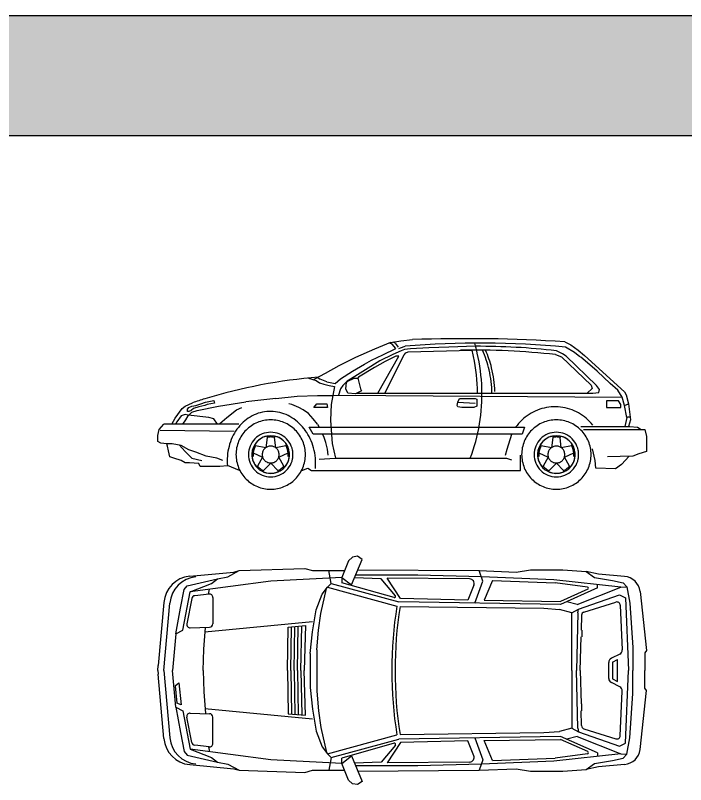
# Model space of a CAD drawing. Header units: millimetres. Extents: x 116290 to 180258, y 22146 to 121276.
# Drawn here: x 132585 to 138424, y 53265 to 59973 of the extents above; entities that cross this region are included whole.
import ezdxf

# ---------------------------------------------------------------- set-up
doc = ezdxf.new("R2010")
doc.units = ezdxf.units.MM
doc.layers.add('www.cad-blocks.net', color=7, linetype='Continuous')

# ---------------------------------------------------------------- blocks, each defined once
blk = doc.blocks.new('A$C4E5C221A')
for p, q in [((2026.7, 1279.3), (1888, 1219.9)), ((2026.7, 1279.3), (2116.9, 1294.9)), ((2067.6, 1274.8), (2051, 1283.5)), ((2067.6, 1274.8), (2093.4, 1237.8)), ((2116.9, 1294.9), (2218.3, 1304.3)), ((3545, 1285.9), (3597.9, 1259.5)), ((1888, 1219.9), (1723, 1147.3)), ((1960, 1171.6), (2074.3, 1226.6)), ((2042.9, 1264.7), (2020.5, 1273.7)), ((2074.3, 1226.6), (2042.9, 1264.7)), ((2099.3, 1226.5), (2116, 1233.5)), ((2116, 1233.5), (2154.8, 1247.3)), ((2148.7, 1217.2), (2119.1, 1206.7)), ((2202.8, 1223.6), (2148.7, 1217.2)), ((2180.5, 1198.1), (2737.3, 1213.3)), ((2361.7, 1233.1), (2202.8, 1223.6)), ((2536.6, 1239.5), (2361.7, 1233.1)), ((2768.5, 1246.1), (2536.6, 1239.5)), ((3630.9, 1193.5), (3551.6, 1239.7)), ((3597.9, 1259.5), (3661.5, 1213.3)), ((3661.5, 1213.3), (3716.7, 1167.1)), ((1723, 1147.3), (1577.8, 1074.6)), ((1861.3, 1124.6), (1960, 1171.6)), ((1916.5, 837), (2099.3, 1160.5)), ((2046.5, 1173.7), (1934.3, 1120.9)), ((1977.1, 837), (2147, 1173.1)), ((2072.9, 1160.5), (1980.5, 1114.3)), ((2119.1, 1206.7), (2046.5, 1173.7)), ((2099.3, 1160.5), (2072.9, 1160.5)), ((2147, 1173.1), (2159.9, 1190.2)), ((2159.9, 1190.2), (2180.5, 1198.1)), ((3465.8, 1173.7), (3518.6, 1153.9)), ((3525.2, 1180.3), (3472.4, 1206.7)), ((3518.6, 1153.9), (3776.4, 907.1)), ((3558.2, 1160.5), (3525.2, 1180.3)), ((3822.3, 903), (3558.2, 1160.5)), ((3677.1, 1153.9), (3630.9, 1193.5)), ((3828.9, 1028.4), (3683.7, 1153.9)), ((3716.7, 1167.1), (4066.6, 850.2)), ((1577.8, 1074.6), (1458.9, 1008.6)), ((1696.6, 1028.4), (1801.9, 1090.9)), ((1801.9, 1090.9), (1861.3, 1124.6)), ((1934.3, 1120.9), (1808.8, 1041.6)), ((1980.5, 1114.3), (1888, 1061.4)), ((1458.9, 1008.6), (1360.2, 956.8)), ((1591, 962.4), (1696.6, 1028.4)), ((1808.8, 1041.6), (1716.4, 982.2)), ((1888, 1061.4), (1749.7, 975.9)), ((3941.1, 922.8), (3828.9, 1028.4)), ((1313.7, 969), (1379.7, 949.2)), ((1379.7, 949.2), (1410.3, 928.7)), ((1395.1, 974.1), (1416, 959.7)), ((1472.1, 936), (1416, 959.7)), ((1544.8, 922.8), (1591, 962.4)), ((1650.4, 942.6), (1610.8, 903)), ((1643.8, 929.4), (1657, 942.6)), ((1716.4, 982.2), (1650.4, 942.6)), ((1657, 942.6), (1709.8, 969)), ((1709.8, 969), (1742.8, 969)), ((1749.7, 975.6), (1742.8, 969)), ((1742.8, 969), (1767.1, 876.6)), ((1410.3, 928.7), (1445.7, 916.2)), ((1445.7, 916.2), (1492, 903)), ((1472.1, 936), (1544.8, 922.8)), ((1492, 903), (1538.2, 896.4)), ((1538.2, 896.4), (1511.8, 738)), ((1591, 876.6), (1574.4, 818.7)), ((1610.8, 903), (1591, 876.6)), ((1637.2, 876.6), (1643.8, 929.4)), ((1657, 837), (1637.2, 876.6)), ((1767.1, 876.6), (1773.6, 856.8)), ((3785.4, 877.8), (3740.1, 837)), ((3776.4, 907.1), (3785.4, 877.8)), ((3848.7, 870), (3822.3, 903)), ((4007.1, 863.4), (3941.1, 922.8)), ((1029.8, 790.8), (1214.7, 810.6)), ((1214.7, 810.6), (1392.9, 817.2)), ((1392.9, 817.2), (1531.6, 817.2)), ((1531.6, 817.2), (1574.4, 818.7)), ((1574.4, 818.7), (4046.8, 804)), ((1723, 830.4), (1657, 837)), ((1756, 850.2), (1723, 830.4)), ((1734, 837), (3789.3, 837)), ((1773.6, 856.8), (1756, 850.2)), ((3789.3, 837), (3842.1, 843.6)), ((3842.1, 843.6), (3848.7, 870)), ((4046.8, 804), (4007.1, 863.4)), ((4066.6, 850.2), (4079.8, 823.8)), ((4079.8, 823.8), (4099.6, 744.6)), ((237.7, 724.8), (302.8, 754.5)), ((330.1, 731.4), (376.3, 744.6)), ((376.3, 744.6), (415.9, 757.8)), ((429.1, 738), (409.3, 731.4)), ((415.9, 757.8), (487.7, 774)), ((495.1, 751.2), (429.1, 738)), ((487.7, 774), (495.1, 751.2)), ((528.1, 724.8), (766.3, 762.1)), ((1029.8, 790.8), (766.3, 762.1)), ((1168.5, 738), (1142.1, 744.6)), ((1227.9, 711.6), (1168.5, 738)), ((1358.8, 711.6), (1386.3, 744.6)), ((1386.3, 744.6), (1472.1, 744.6)), ((1472.1, 744.6), (1478.8, 711.6)), ((1511.8, 738), (1505, 600.7)), ((2607.6, 731.4), (2614.2, 757.8)), ((2614.2, 757.8), (2627.4, 790.8)), ((2614.2, 757.8), (2766.1, 751.2)), ((2627.4, 790.8), (2766.1, 790.8)), ((2766.1, 790.8), (2779.3, 784.2)), ((2779.3, 784.2), (2779.3, 724.8)), ((3908.1, 771), (3908.1, 711.6)), ((4013.7, 771), (3908.1, 771)), ((4033.6, 738), (4013.7, 771)), ((4033.6, 711.6), (4033.6, 738)), ((4066.6, 731.4), (4046.8, 804)), ((4066.6, 731.4), (4099.6, 744.6)), ((4099.6, 744.6), (4119.4, 606)), ((151.8, 619.2), (211.3, 705)), ((211.3, 705), (237.7, 724.8)), ((257.5, 698.4), (270.7, 711.6)), ((257.5, 678.6), (257.5, 698.4)), ((270.7, 678.6), (257.5, 678.6)), ((264.1, 639), (297.1, 672)), ((270.7, 711.6), (297.1, 724.8)), ((290.5, 685.2), (270.7, 678.6)), ((310.3, 705), (290.5, 685.2)), ((297.1, 724.8), (330.1, 731.4)), ((297.1, 672), (343.3, 685.2)), ((356.5, 718.2), (310.3, 705)), ((343.3, 685.2), (528.1, 724.8)), ((409.3, 731.4), (356.5, 718.2)), ((600.7, 625.8), (686.6, 691.8)), ((686.6, 691.8), (732.8, 711.6)), ((1267.5, 691.8), (1227.9, 711.6)), ((1313.7, 658.8), (1267.5, 691.8)), ((1478.8, 711.6), (1358.8, 711.6)), ((2614.2, 718.2), (2607.6, 731.4)), ((2649.7, 711.6), (2614.2, 718.2)), ((2752.9, 711.6), (2649.7, 711.6)), ((2779.3, 724.8), (2752.9, 711.6)), ((3908.1, 711.6), (4033.6, 711.6)), ((4086.4, 625.8), (4066.6, 731.4)), ((121.7, 566.4), (151.8, 619.2)), ((204.6, 639), (165, 586.2)), ((237.7, 652.2), (204.6, 639)), ((217.9, 566.4), (244.3, 606)), ((264.1, 645.6), (237.7, 652.2)), ((244.3, 606), (264.1, 639)), ((444.1, 624), (264.1, 645.6)), ((488.5, 612.6), (444.1, 624)), ((521.5, 566.4), (488.5, 612.6)), ((541.3, 573), (600.7, 625.8)), ((1353.3, 612.6), (1313.7, 658.8)), ((1392.9, 566.4), (1353.3, 612.6)), ((4086.4, 625.8), (4068.1, 546.6)), ((4093, 632.4), (4119.4, 632.4)), ((4119.4, 606), (4101.5, 546.6)), ((13.2, 520.2), (52.8, 566.4)), ((706.4, 566.4), (52.8, 566.4)), ((165, 586.2), (155.1, 566.4)), ((1320.3, 540), (3195.2, 540)), ((1353.3, 480.6), (1320.3, 540)), ((1392.9, 566.4), (1406.1, 540)), ((1505, 600.7), (1510.1, 518.9)), ((3195.2, 540), (3175.4, 480.6)), ((3684.4, 546.6), (4112.8, 546.6)), ((4112.8, 546.6), (4178.8, 540)), ((4178.8, 540), (4211.8, 520.2)), ((0, 467.4), (13.2, 520.2)), ((19.8, 513.6), (666.8, 507)), ((3175.4, 480.6), (1353.3, 480.6)), ((1445.7, 460.8), (1435.8, 480.6)), ((1510.1, 518.9), (1520.3, 398.8)), ((3043.3, 348.6), (3083.3, 480.6)), ((3707.9, 520.2), (4244.8, 520.2)), ((4244.8, 520.2), (4258, 460.8)), ((0, 414.6), (0, 467.4)), ((26.4, 401.4), (0, 414.6)), ((951.8, 452.1), (940.2, 362.1)), ((949.5, 462.8), (951.8, 452.1)), ((1017.7, 462.8), (1015.5, 452.1)), ((1027, 362.1), (1015.5, 452.1)), ((1465.5, 408), (1445.7, 460.8)), ((1478.8, 348.6), (1465.5, 408)), ((3440.6, 452.1), (3429, 362.1)), ((3438.3, 462.8), (3440.6, 452.1)), ((3506.5, 462.8), (3504.3, 452.1)), ((3515.8, 362.1), (3504.3, 452.1)), ((4258, 460.8), (4258, 394.8)), ((79.2, 394.8), (26.4, 401.4)), ((125.4, 394.8), (72.6, 394.8)), ((85.8, 375), (79.2, 394.8)), ((92.4, 335.3), (85.8, 375)), ((204.6, 381.6), (125.4, 394.8)), ((184.8, 388.2), (237.7, 328.8)), ((270.7, 342), (204.6, 381.6)), ((330.1, 322.1), (270.7, 342)), ((841.6, 384.4), (851, 378.9)), ((940.2, 362.1), (851, 378.9)), ((1116.2, 378.9), (1027, 362.1)), ((1125.7, 384.4), (1116.2, 378.9)), ((1485.4, 295.7), (1478.8, 348.6)), ((1520.3, 398.8), (1547.5, 269.3)), ((3030.1, 295.7), (3043.3, 348.6)), ((3330.3, 384.4), (3339.8, 378.9)), ((3429, 362.1), (3339.8, 378.9)), ((3605, 378.9), (3515.8, 362.1)), ((3614.5, 384.4), (3605, 378.9)), ((3809.6, 249.1), (3786.6, 353.2)), ((4258, 394.8), (4258, 328.8)), ((105.6, 282.5), (92.4, 335.3)), ((138.6, 269.3), (105.6, 282.5)), ((204.6, 249.5), (138.6, 269.3)), ((237.7, 328.8), (297.1, 269.3)), ((297.1, 269.3), (382.9, 249.5)), ((422.5, 289.1), (330.1, 322.1)), ((514.9, 269.3), (422.5, 289.1)), ((567.7, 249.5), (514.9, 269.3)), ((820.5, 319.5), (831.4, 318.4)), ((831.4, 318.4), (913.4, 279.5)), ((913.4, 279.5), (869.8, 199.9)), ((1053.8, 279.5), (1135.9, 318.4)), ((1097.4, 199.9), (1053.8, 279.5)), ((1146.8, 319.5), (1135.9, 318.4)), ((1373.1, 190.1), (1373.1, 275.9)), ((1406.1, 262.7), (1544.8, 269.3)), ((1544.8, 269.3), (3036.7, 269.3)), ((3036.7, 269.3), (3082.9, 256.1)), ((3158.9, 163.7), (3158.9, 295.7)), ((3309.3, 319.5), (3320.1, 318.4)), ((3320.1, 318.4), (3402.2, 279.5)), ((3402.2, 279.5), (3358.6, 199.9)), ((3542.6, 279.5), (3624.7, 318.4)), ((3586.2, 199.9), (3542.6, 279.5)), ((3635.6, 319.5), (3624.7, 318.4)), ((4139.2, 289.1), (3917, 282)), ((4106.2, 289.1), (4040.2, 216.5)), ((4192, 308.9), (4139.2, 289.1)), ((4258, 328.8), (4192, 308.9)), ((237.7, 229.7), (204.6, 249.5)), ((277.3, 229.7), (237.7, 229.7)), ((356.5, 223.1), (277.3, 229.7)), ((369.7, 196.7), (356.5, 223.1)), ((607.3, 203.3), (541.3, 196.7)), ((713, 163.7), (607, 207.4)), ((921.4, 162.5), (983.6, 228.5)), ((983.6, 228.5), (1045.9, 162.5)), ((3410.1, 162.5), (3472.4, 228.5)), ((3472.4, 228.5), (3534.7, 162.5)), ((3815.7, 183.5), (3809.6, 249.1)), ((4040.2, 216.5), (3987.3, 176.9)), ((402.7, 196.7), (369.7, 196.7)), ((541.3, 196.7), (402.7, 196.7)), ((861.7, 192.6), (869.8, 199.9)), ((916.9, 152.5), (921.4, 162.5)), ((1050.4, 152.5), (1045.9, 162.5)), ((1105.6, 192.6), (1097.4, 199.9)), ((1254.3, 163.7), (1307.1, 183.5)), ((1307.1, 183.5), (1340.1, 163.7)), ((1340.1, 163.7), (1419.3, 163.7)), ((1419.3, 163.7), (1445.7, 163.7)), ((1445.7, 163.7), (3158.9, 163.7)), ((3350.5, 192.6), (3358.6, 199.9)), ((3405.7, 152.5), (3410.1, 162.5)), ((3539.1, 152.5), (3534.7, 162.5)), ((3594.3, 192.6), (3586.2, 199.9)), ((3987.3, 176.9), (3815.7, 183.5))]:
    blk.add_line(p, q)
for centre, radius, start, end in [((2692.3, -12327.1), 13639.7, 86.41569, 91.99151), ((2808.3, -6976.9), 8250.1, 84.83079, 94.54325), ((2746.4, -5339.1), 6552.4, 83.69666, 90.96025), ((1242.2, 828), 1543.9, 12.32037, 14.44991), ((1242.2, 828), 1582.6, 13.08082, 16.33463), ((2795.7, -4563), 5809.2, 83.30972, 90.2681), ((1936.2, 817.4), 975.7, 13.17841, 23.88857), ((1936.2, 817.4), 1001.3, 13.88525, 23.23242), ((1242.2, 828), 1543.9, 0.33389, 12.32041), ((1242.2, 828), 1582.5, 350.57861, 13.08088), ((1936.2, 817.4), 975.6, 1.1631, 13.17831), ((1936.2, 817.4), 1001.2, 1.94687, 13.88516), ((1778.2, -3709), 4701.1, 94.63882, 106.91947), ((1778.2, -3708.9), 4700.9, 106.91953, 108.2919), ((980.6, 341.2), 337.5, 82.57663, 108.26572), ((976.5, 319), 360.1, 57.78997, 82.38793), ((3460.9, 300.2), 418.5, 117.07204, 139.57152), ((3461, 300.2), 418.6, 94.57405, 117.07217), ((3461, 300.2), 418.6, 72.07635, 94.57416), ((3461, 300.2), 418.5, 49.57763, 72.07647), ((988.8, 320.2), 360.1, 108.45435, 133.05221), ((983.7, 302.3), 302.4, 78.75664, 101.25446), ((946.2, 271.3), 416.5, 35.45419, 57.76015), ((3472.5, 302.3), 302.4, 78.7572, 101.2549), ((3461, 300.3), 418.5, 38.32735, 49.57769), ((1027.5, 279.1), 416.5, 133.0821, 155.38802), ((983.6, 302.3), 302.4, 123.74723, 146.24714), ((983.6, 302.3), 302.4, 101.24878, 123.74729), ((983.6, 302.3), 302.4, 56.25271, 78.7512), ((983.7, 302.3), 302.4, 33.75286, 56.25277), ((1242.2, 828), 1582.6, 339.32765, 350.57848), ((3460.9, 300.3), 418.5, 139.57164, 145.05174), ((3472.4, 302.3), 302.4, 123.74723, 146.24716), ((3472.4, 302.3), 302.4, 101.2488, 123.74728), ((3472.4, 302.3), 302.4, 56.25272, 78.7512), ((3472.4, 302.3), 302.4, 33.75287, 56.25277), ((983.6, 302.3), 302.3, 146.24702, 168.74864), ((983.6, 302.3), 194.3, 101.24876, 123.7473), ((983.7, 302.3), 194.3, 78.7598, 101.25747), ((983.6, 302.3), 194.3, 56.2527, 78.7512), ((983.7, 302.3), 302.3, 11.25137, 33.75299), ((898.3, 236.3), 475.8, 15.14328, 35.54382), ((3472.4, 302.3), 302.3, 146.247, 168.74862), ((3472.4, 302.3), 194.3, 101.2489, 123.74736), ((3472.5, 302.3), 194.3, 78.76053, 101.2582), ((3472.4, 302.3), 194.3, 56.25264, 78.75124), ((3472.5, 302.3), 302.3, 11.25136, 33.75298), ((1081.1, 253.7), 475.8, 155.29851, 175.69904), ((983.6, 302.3), 194.2, 146.24711, 168.7491), ((983.7, 302.3), 164, 14.25143, 6.00044), ((983.6, 302.3), 194.3, 123.74725, 146.24713), ((983.6, 302.3), 164, 135.74684, 149.99741), ((983.6, 302.3), 164.1, 113.24762, 135.74699), ((983.6, 302.3), 164.1, 101.99893, 113.24788), ((983.6, 302.3), 153.1, 89.25009, 101.99871), ((983.6, 302.3), 153.1, 78.00123, 89.25026), ((983.6, 302.3), 164.1, 63.75255, 78.0012), ((983.6, 302.3), 164.1, 41.25331, 63.75269), ((983.6, 302.3), 194.3, 33.75287, 56.25278), ((983.7, 302.3), 164, 30.00224, 41.25307), ((983.7, 302.3), 194.2, 11.2509, 33.75289), ((3472.4, 302.3), 194.2, 146.24713, 168.7491), ((3472.5, 302.3), 164, 14.2514, 6.00044), ((3472.4, 302.3), 194.3, 123.74725, 146.24713), ((3472.4, 302.3), 164, 135.74678, 149.99739), ((3472.4, 302.3), 164.1, 113.24766, 135.74693), ((3472.4, 302.3), 164.1, 101.99893, 113.24792), ((3472.4, 302.3), 153.1, 89.25013, 101.99884), ((3472.4, 302.3), 153.1, 78.00119, 89.25012), ((3472.4, 302.3), 164.1, 63.75263, 78.00124), ((3472.4, 302.3), 164.1, 41.25323, 63.75266), ((3472.4, 302.3), 194.3, 33.75287, 56.25275), ((3472.4, 302.3), 164, 30.0022, 41.25301), ((3472.5, 302.3), 194.2, 11.2509, 33.75287), ((983.6, 302.3), 302.3, 168.74886, 191.25114), ((983.6, 302.3), 194.2, 168.74916, 191.25139), ((983.6, 302.3), 153.1, 161.24848, 186.0008), ((983.6, 302.3), 153.1, 149.99748, 161.24838), ((983.6, 302.3), 73.8, 146.24684, 168.74862), ((983.6, 302.3), 73.8, 123.74733, 146.2472), ((983.6, 302.3), 73.8, 101.24877, 123.74771), ((983.7, 302.3), 73.8, 78.77391, 101.27148), ((983.6, 302.3), 73.8, 56.25229, 78.75123), ((983.6, 302.3), 73.8, 33.75285, 56.25274), ((983.6, 302.3), 73.8, 11.25139, 33.75322), ((983.7, 302.3), 153.1, 17.25205, 30.00265), ((983.7, 302.3), 153.1, 353.99919, 17.25178), ((983.7, 302.3), 164, 351.74937, 14.25159), ((983.7, 302.3), 194.2, 0, 11.25083), ((983.7, 302.3), 302.3, 0, 11.25114), ((874.2, 228.6), 501.2, 354.57889, 15.2722), ((3472.4, 302.3), 302.3, 168.74886, 191.25114), ((3472.4, 302.3), 194.2, 168.74916, 191.25139), ((3472.4, 302.3), 153.1, 161.24851, 186.0008), ((3472.4, 302.3), 153.1, 149.99748, 161.24842), ((3472.4, 302.3), 73.8, 146.24668, 168.74859), ((3472.4, 302.3), 73.8, 123.74726, 146.2471), ((3472.4, 302.3), 73.8, 101.24859, 123.74756), ((3472.5, 302.3), 73.8, 78.77572, 101.27357), ((3472.4, 302.3), 73.8, 56.25244, 78.75141), ((3472.4, 302.3), 73.8, 33.7529, 56.25274), ((3472.4, 302.3), 73.8, 11.25141, 33.75332), ((3472.4, 302.3), 153.1, 17.25203, 30.00261), ((3472.5, 302.3), 153.1, 353.9992, 17.25178), ((3472.5, 302.3), 164, 351.74871, 14.2516), ((3472.5, 302.3), 194.2, 0, 11.25084), ((3472.5, 302.3), 302.3, 0, 11.25114), ((1106.3, 250.7), 501.2, 175.57006, 185.4176), ((983.6, 302.3), 164, 173.99949, 185.25069), ((983.6, 302.3), 164, 185.25058, 207.75244), ((983.6, 302.3), 73.8, 168.74959, 191.25186), ((983.6, 302.3), 73.8, 191.25138, 213.75193), ((983.6, 302.3), 73.8, 326.24802, 348.74861), ((983.6, 302.3), 73.8, 0, 11.25043), ((983.6, 302.3), 73.8, 348.74812, 0), ((983.7, 302.3), 164, 329.24733, 351.74963), ((983.7, 302.3), 194.2, 348.74862, 0), ((983.7, 302.3), 302.3, 348.74886, 0), ((3472.4, 302.3), 164, 173.9995, 185.25069), ((3472.4, 302.3), 164, 185.25058, 207.75246), ((3472.4, 302.3), 73.8, 168.74954, 191.25192), ((3472.4, 302.3), 73.8, 191.25141, 213.75209), ((3472.4, 302.3), 73.8, 326.24791, 348.74859), ((3472.4, 302.3), 73.8, 0, 11.25039), ((3472.4, 302.3), 73.8, 348.74816, 0), ((3472.4, 302.3), 164, 329.24733, 351.74899), ((3472.5, 302.3), 194.2, 348.74861, 0), ((3472.5, 302.3), 302.3, 348.74886, 0), ((983.6, 302.4), 302.3, 191.25136, 213.75298), ((983.6, 302.3), 194.2, 191.25145, 213.75289), ((983.6, 302.4), 164, 207.75243, 222.00282), ((983.6, 302.4), 73.8, 213.7528, 236.25349), ((983.6, 302.4), 73.8, 236.25311, 258.75123), ((983.7, 302.4), 73.8, 258.72852, 281.22609), ((983.6, 302.4), 73.8, 281.24877, 303.74689), ((983.6, 302.4), 73.8, 303.74643, 326.24715), ((983.6, 302.4), 164.1, 317.99708, 329.24703), ((983.7, 302.3), 194.2, 326.24711, 348.74855), ((983.7, 302.4), 302.3, 326.24701, 348.74863), ((3472.4, 302.4), 302.3, 191.25138, 213.753), ((3472.4, 302.3), 194.2, 191.25145, 213.75287), ((3472.4, 302.4), 164, 207.75241, 222.00276), ((3472.4, 302.4), 73.8, 213.7529, 236.25357), ((3472.4, 302.4), 73.8, 236.25326, 258.75141), ((3472.5, 302.4), 73.8, 258.72643, 281.22428), ((3472.4, 302.4), 73.8, 281.24859, 303.74674), ((3472.4, 302.4), 73.8, 303.74643, 326.2471), ((3472.4, 302.4), 164.1, 317.99708, 329.24703), ((3472.5, 302.3), 194.2, 326.24713, 348.74855), ((3472.5, 302.4), 302.3, 326.24702, 348.74864), ((983.6, 302.4), 302.4, 213.75286, 236.25297), ((983.6, 302.4), 194.3, 213.75287, 236.25275), ((983.6, 302.4), 153.1, 222.00273, 233.25308), ((983.6, 302.4), 194.3, 236.2527, 258.75124), ((983.6, 302.4), 153.1, 233.25292, 246.0021), ((983.6, 302.4), 164.1, 246.00212, 257.25148), ((983.6, 302.4), 164.1, 257.25134, 279.74915), ((983.6, 302.4), 164.1, 279.74892, 293.99773), ((983.6, 302.4), 194.3, 281.2488, 303.7473), ((983.6, 302.4), 153.1, 293.99798, 305.24733), ((983.6, 302.4), 153.1, 305.24712, 317.99745), ((983.6, 302.4), 194.3, 303.74722, 326.24713), ((983.7, 302.4), 302.4, 303.74703, 326.24714), ((3472.4, 302.4), 302.4, 213.75284, 236.25297), ((3472.4, 302.4), 194.3, 213.75287, 236.25275), ((3472.4, 302.4), 153.1, 222.00329, 233.25315), ((3472.4, 302.4), 194.3, 236.25264, 258.7511), ((3472.4, 302.4), 153.1, 233.253, 246.00219), ((3472.4, 302.4), 164.1, 246.00219, 257.25156), ((3472.4, 302.4), 164.1, 257.25134, 279.74915), ((3472.4, 302.4), 164.1, 279.749, 293.99784), ((3472.4, 302.4), 194.3, 281.24876, 303.74736), ((3472.4, 302.4), 153.1, 293.99798, 305.24737), ((3472.4, 302.4), 153.1, 305.24719, 317.99748), ((3472.4, 302.4), 194.3, 303.74725, 326.24713), ((3472.4, 302.4), 302.4, 303.74703, 326.24713), ((983.7, 302.4), 194.3, 258.74253, 281.2402), ((3472.5, 302.4), 194.3, 258.7418, 281.23947), ((983.6, 302.4), 302.4, 236.25291, 258.75129), ((983.7, 302.4), 302.4, 258.74561, 281.24329), ((983.6, 302.4), 302.4, 281.24873, 303.74709), ((3472.4, 302.4), 302.4, 236.25293, 258.75127), ((3472.5, 302.4), 302.4, 258.7451, 281.2428), ((3472.4, 302.4), 302.4, 281.24873, 303.74707)]:
    blk.add_arc(centre, radius, start, end)
blk = doc.blocks.new('A$C6C72285A')
for p, q in [((1662.5, 1951.3), (1603.3, 1806.7)), ((1695.3, 1984.1), (1662.5, 1951.3)), ((1688.7, 1741), (1780.7, 1964.4)), ((1741.3, 1990.7), (1695.3, 1984.1)), ((1780.7, 1964.4), (1741.3, 1990.7)), ((709.7, 1865.9), (1281.3, 1885.6)), ((1281.3, 1885.6), (1347.1, 1865.9)), ((278, 1816.6), (663.7, 1852.7)), ((519.1, 1793.6), (611.1, 1813.3)), ((611.1, 1813.3), (709.7, 1865.9)), ((663.7, 1852.7), (709.7, 1865.9)), ((1347.1, 1865.9), (1627.5, 1865.9)), ((1511.3, 1754.2), (1490.4, 1865.9)), ((2267, 1826.4), (1723.9, 1826.4)), ((1741.3, 1872.4), (2801.4, 1865.9)), ((2819, 1813.3), (2267, 1826.4)), ((2799.2, 1865.9), (3121.2, 1852.7)), ((2832.1, 1773.9), (2801.4, 1865.9)), ((3449.8, 1787), (2819, 1813.3)), ((3121.2, 1852.7), (3246.1, 1872.4)), ((3246.1, 1872.4), (3528.6, 1872.4)), ((3528.6, 1872.4), (3732.3, 1859.3)), ((3732.3, 1859.3), (3804.6, 1806.7)), ((3839.5, 1836.4), (3732.3, 1859.3)), ((4067.2, 1815.4), (3839.5, 1836.4)), ((256.3, 1734.5), (519.1, 1793.6)), ((985.6, 1773.9), (282.6, 1681.9)), ((282.6, 1681.9), (466.5, 1754.2)), ((466.5, 1754.2), (519.1, 1793.6)), ((1603.3, 1806.7), (985.6, 1773.9)), ((1478.5, 1721.3), (1511.3, 1754.2)), ((1511.3, 1754.2), (2100, 1592.9)), ((1603.3, 1806.7), (1603.3, 1760.7)), ((1603.3, 1806.7), (1688.7, 1741)), ((2059.6, 1630.4), (1603.3, 1760.7)), ((1945, 1793.6), (1714.2, 1802.8)), ((2070, 1646.4), (1945, 1793.6)), ((2716.7, 1793.5), (1997.6, 1800.2)), ((2115.9, 1623.5), (1997.6, 1800.2)), ((2761.9, 1582.2), (2832.1, 1773.9)), ((2915.5, 1780.4), (2842.2, 1607.3)), ((2915.5, 1780.4), (3462.5, 1759.1)), ((4034.6, 1721.3), (3449.8, 1787)), ((3743.5, 1722), (3462.5, 1759.1)), ((3804.6, 1806.7), (3962.3, 1780.4)), ((3962.3, 1780.4), (4054.3, 1760.7)), ((4054.3, 1760.7), (4086.5, 1725.9)), ((197.1, 1537.3), (230, 1701.6)), ((216.8, 1346.8), (282.6, 1681.9)), ((230, 1701.6), (256.3, 1734.5)), ((441.5, 1661), (451, 1703.9)), ((1419.3, 1491.3), (1470.1, 1710.5)), ((1432.5, 1662.2), (1478.5, 1721.3)), ((1478.5, 1721.3), (2083, 1557)), ((2753.3, 1738.4), (2700.7, 1609.6)), ((3830.9, 1714.7), (3508.9, 1570.2)), ((3746.3, 1703), (3509.2, 1596.6)), ((3653.5, 1570.2), (4034.6, 1721.3)), ((3830.9, 1714.7), (3830.9, 1741)), ((4034.6, 1721.3), (4086.5, 1725.9)), ((4086.5, 1725.9), (4113.4, 1583.3)), ((4202.4, 1684), (4258, 1169.3)), ((295.4, 1623.5), (252.8, 1402.6)), ((446.3, 1661.7), (321.5, 1647.6)), ((479.7, 1631.8), (479.7, 1402.1)), ((1379.9, 1524.2), (1432.5, 1662.2)), ((2700.7, 1609.6), (2115.9, 1623.5)), ((3666.6, 1530.8), (4021.4, 1655.6)), ((4021.4, 1655.6), (4074, 1629.3)), ((4074, 1629.3), (4100.6, 995.4)), ((52.3, 1589.2), (3.7, 1038.5)), ((51.4, 995.4), (105.1, 1583.3)), ((3508.9, 1570.2), (2100, 1592.9)), ((2110.8, 1552.6), (3364.3, 1537.3)), ((2842.2, 1607.3), (3509.2, 1596.6)), ((3653.5, 1570.2), (3563.5, 1594.7)), ((3713.3, 1504.3), (3990.8, 1591.3)), ((4029.7, 1564), (4046.6, 1175.5)), ((4113.4, 1583.3), (4139.7, 1195.6)), ((157.7, 1313.9), (197.1, 1537.3)), ((1347.1, 1333.6), (1379.9, 1524.2)), ((1399.6, 1346.8), (1419.3, 1491.3)), ((3364.3, 1537.3), (3499.5, 1526.9)), ((3607.3, 1497.9), (3499.5, 1526.9)), ((3607.3, 1497.9), (3666.6, 1530.8)), ((3607.3, 995.4), (3607.3, 1497.9)), ((3660.8, 1498.6), (3647.5, 996.1)), ((3660.8, 1498.6), (3666.6, 1530.8)), ((3692.3, 1476.5), (3689, 1346.8)), ((1347.1, 1419), (411.3, 1328.7)), ((157.7, 1313.9), (216.8, 1346.8)), ((283.2, 1366.9), (450.6, 1372.1)), ((400.8, 1182.5), (414.3, 1371)), ((1130.1, 995.4), (1136.8, 1373)), ((1136.8, 1373), (1287.9, 1386.2)), ((1159, 995.4), (1165.7, 1373)), ((1187.9, 995.4), (1194.7, 1378.1)), ((1216.8, 995.4), (1223.6, 1380.6)), ((1245.7, 995.4), (1255.5, 1383.4)), ((1287.9, 1386.2), (1274.6, 995.4)), ((1386.5, 1175.9), (1399.6, 1346.8)), ((3694, 1346.8), (3694, 1287.6)), ((157.7, 1313.9), (128, 995.4)), ((1327.3, 1143.1), (1347.1, 1333.6)), ((3679.6, 995.4), (3687.4, 1287.6)), ((394, 995.4), (400.8, 1182.5)), ((1327.3, 1143.1), (1327.3, 847.7)), ((1386.5, 1175.9), (1386.5, 814.8)), ((4139.7, 1195.6), (4139.7, 995.4)), ((4258, 1169.3), (4244.6, 1149.6)), ((4244.6, 1149.6), (4244.6, 995.4)), ((4024.5, 1138), (3951.6, 1101.6)), ((3962.3, 1066.8), (4005.9, 1090.5)), ((4005.9, 900.2), (4005.9, 1090.5)), ((0, 995.4), (3.7, 1038.5)), ((3929.4, 924.9), (3929.4, 1065.8)), ((3962.3, 1066.8), (3962.3, 923.9)), ((0, 995.4), (3.7, 962.3)), ((52.3, 401.5), (3.7, 962.3)), ((51.4, 995.4), (105.1, 407.4)), ((157.7, 676.8), (128, 995.4)), ((394, 995.4), (400.8, 808.2)), ((1130.1, 995.4), (1136.8, 617.7)), ((1159, 995.4), (1165.7, 617.7)), ((1187.9, 995.4), (1194.7, 612.6)), ((1216.8, 995.4), (1223.6, 610.1)), ((1245.7, 995.4), (1255.5, 607.3)), ((1287.9, 604.5), (1274.6, 995.4)), ((3607.3, 995.4), (3607.3, 492.8)), ((3660.8, 492.1), (3647.5, 994.7)), ((3679.6, 995.4), (3687.4, 703.1)), ((4074, 361.4), (4100.6, 995.4)), ((4139.7, 795.1), (4139.7, 995.4)), ((4244.6, 841.1), (4244.6, 995.4)), ((151.1, 860.8), (184, 887.1)), ((184, 887.1), (203.7, 696.5)), ((4024.5, 852.7), (3951.6, 889.2)), ((3962.3, 923.9), (4005.9, 900.2)), ((151.1, 860.8), (167.2, 709.9)), ((400.8, 808.2), (414.3, 619.7)), ((1327.3, 847.7), (1347.1, 657.1)), ((1386.5, 814.8), (1399.6, 644)), ((4029.7, 426.7), (4046.6, 815.2)), ((4202.4, 306.7), (4258, 821.4)), ((4258, 821.4), (4244.6, 841.1)), ((4113.4, 407.4), (4139.7, 795.1)), ((157.7, 676.8), (216.8, 644)), ((157.7, 676.8), (197.1, 453.4)), ((203.7, 696.5), (167.2, 709.9)), ((3694, 644), (3694, 703.1)), ((216.8, 644), (282.6, 308.8)), ((283.2, 623.8), (450.6, 618.6)), ((1347.1, 571.7), (411.3, 662)), ((1136.8, 617.7), (1287.9, 604.5)), ((1347.1, 657.1), (1379.9, 466.5)), ((1399.6, 644), (1419.3, 499.4)), ((3692.3, 514.3), (3689, 644)), ((295.4, 367.2), (252.8, 588.1)), ((479.7, 358.9), (479.7, 588.6)), ((1419.3, 499.4), (1470.1, 280.2)), ((3607.3, 492.8), (3499.5, 463.8)), ((3607.3, 492.8), (3666.6, 460)), ((3660.8, 492.1), (3666.6, 460)), ((3713.3, 486.4), (3990.8, 399.4)), ((197.1, 453.4), (230, 289.1)), ((1379.9, 466.5), (1432.5, 328.5)), ((1478.5, 269.4), (2083, 433.7)), ((3508.9, 420.5), (2100, 397.8)), ((2110.8, 438.1), (3364.3, 453.4)), ((2761.9, 408.5), (2832.1, 216.8)), ((3364.3, 453.4), (3499.5, 463.8)), ((3830.9, 276), (3508.9, 420.5)), ((3653.5, 420.5), (3563.5, 396)), ((3653.5, 420.5), (4034.6, 269.4)), ((3666.6, 460), (4021.4, 335.1)), ((4086.5, 264.8), (4113.4, 407.4)), ((446.3, 329.1), (321.5, 343.1)), ((1511.3, 236.6), (2100, 397.8)), ((2059.6, 360.4), (1603.3, 230)), ((2070, 344.3), (1945, 197.1)), ((2115.9, 367.2), (1997.6, 190.6)), ((2700.7, 381.1), (2115.9, 367.2)), ((2753.3, 252.4), (2700.7, 381.1)), ((2842.2, 383.4), (3509.2, 394.2)), ((2915.5, 210.4), (2842.2, 383.4)), ((3746.3, 287.7), (3509.2, 394.2)), ((4021.4, 335.1), (4074, 361.4)), ((230, 289.1), (256.3, 256.3)), ((985.6, 216.8), (282.6, 308.8)), ((282.6, 308.8), (466.5, 236.6)), ((441.5, 329.7), (451, 286.8)), ((1432.5, 328.5), (1478.5, 269.4)), ((1478.5, 269.4), (1511.3, 236.6)), ((4034.6, 269.4), (3449.8, 203.7)), ((3743.5, 268.7), (3462.5, 231.6)), ((3830.9, 276), (3830.9, 249.7)), ((4034.6, 269.4), (4086.5, 264.8)), ((256.3, 256.3), (519.1, 197.1)), ((466.5, 236.6), (519.1, 197.1)), ((1603.3, 184), (985.6, 216.8)), ((1511.3, 236.6), (1490.4, 124.8)), ((1603.3, 184), (1688.7, 249.7)), ((1603.3, 184), (1603.3, 230)), ((1688.7, 249.7), (1780.7, 26.3)), ((2832.1, 216.8), (2801.4, 124.9)), ((3449.8, 203.7), (2819, 177.4)), ((2915.5, 210.4), (3462.5, 231.6)), ((3804.6, 184), (3962.3, 210.3)), ((3962.3, 210.3), (4054.3, 230)), ((4054.3, 230), (4086.5, 264.8)), ((278, 174.1), (663.7, 138)), ((519.1, 197.1), (611.1, 177.4)), ((611.1, 177.4), (709.7, 124.8)), ((663.7, 138), (709.7, 124.8)), ((1662.5, 39.4), (1603.3, 184)), ((1945, 197.1), (1714.2, 187.9)), ((2267, 164.3), (1723.9, 164.3)), ((2716.7, 197.2), (1997.6, 190.6)), ((2819, 177.4), (2267, 164.3)), ((2799.2, 124.8), (3121.2, 138)), ((3121.2, 138), (3246.1, 118.3)), ((3732.3, 131.4), (3804.6, 184)), ((3839.5, 154.3), (3732.3, 131.4)), ((4067.2, 175.3), (3839.5, 154.3)), ((709.7, 124.8), (1281.3, 105.1)), ((1281.3, 105.1), (1347.1, 124.8)), ((1347.1, 124.8), (1627.5, 124.8)), ((1741.3, 118.3), (2801.4, 124.9)), ((3246.1, 118.3), (3528.6, 118.3)), ((3528.6, 118.3), (3732.3, 131.4)), ((1695.3, 6.6), (1662.5, 39.4)), ((1741.3, 0), (1695.3, 6.6)), ((1780.7, 26.3), (1741.3, 0))]:
    blk.add_line(p, q)
for centre, radius, start, end in [((301.3, 1567.7), 250, 95.35666, 175.05602), ((4053.4, 1666), 150, 6.89181, 84.73258), ((354.2, 1561.8), 250, 95.35666, 175.05602), ((2716.3, 1753.5), 40, 337.75087, 89.47065), ((3742.2, 1712.1), 10, 294.18085, 82.48381), ((324.9, 1617.8), 30, 96.42022, 169.09343), ((449.7, 1631.8), 30, 359.99973, 96.42078), ((2062.4, 1640), 10, 254.05236, 40.3506), ((5622.4, 995.4), 3583.7, 170.98273, 189.01727), ((5622.4, 995.4), 3555.5, 170.98276, 189.01729), ((3999.7, 1562.7), 30, 2.49051, 107.41748), ((3722.3, 1475.7), 30, 107.41777, 178.50971), ((282.3, 1396.9), 30, 169.08064, 271.79085), ((449.7, 1402.1), 30, 271.79017, 359.9994), ((4006.6, 1173.8), 40, 296.56801, 2.49097), ((3969.4, 1065.8), 40, 116.56816, 180.00005), ((3969.4, 924.9), 40, 179.99995, 243.43184), ((4006.6, 816.9), 40, 357.51035, 63.43194), ((282.3, 593.8), 30, 88.20901, 190.92102), ((449.7, 588.6), 30, 359.99966, 88.20895), ((3722.3, 515), 30, 181.49029, 252.58223), ((354.2, 429), 250, 184.94398, 264.64334), ((3999.7, 428), 30, 252.58252, 357.50949), ((301.3, 423.1), 250, 184.94398, 264.64334), ((324.9, 372.9), 30, 190.90657, 263.57978), ((449.7, 358.9), 30, 263.57922, 0.00027), ((2062.4, 350.7), 10, 319.6494, 105.94764), ((3742.2, 278.6), 10, 277.51548, 65.82068), ((4053.4, 324.7), 150, 275.26723, 353.10796), ((2716.3, 237.2), 40, 270.52935, 22.24913)]:
    blk.add_arc(centre, radius, start, end)
blk = doc.blocks.new('FORMAT')
at = {"true_color": 0x546d8e}
h = blk.add_hatch(color=155, dxfattribs=at)
h.set_gradient(color1=(68, 68, 68), color2=(84, 109, 142), tint=1)
h.paths.add_polyline_path([(120018.9, 59973.1), (120018.9, 58925.2), (180258.2, 58925.2), (180258.2, 59973.1)])
at = {"color": 155, "true_color": 0x546d8e}
for p, q in [((120018.9, 59973.1), (180258.2, 59973.1)), ((120018.9, 58925.2), (180258.2, 58925.2))]:
    blk.add_line(p, q, dxfattribs=at)

msp = doc.modelspace()

# ---------------------------------------------------------------- block references
for name, p in [('A$C4E5C221A', (133825.8, 55841.3)), ('A$C6C72285A', (133825.8, 53265.3))]:
    msp.add_blockref(name, p)
at = {"layer": 'www.cad-blocks.net'}
msp.add_blockref('FORMAT', (0, 0), dxfattribs=at)

doc.saveas('drawing.dxf')
